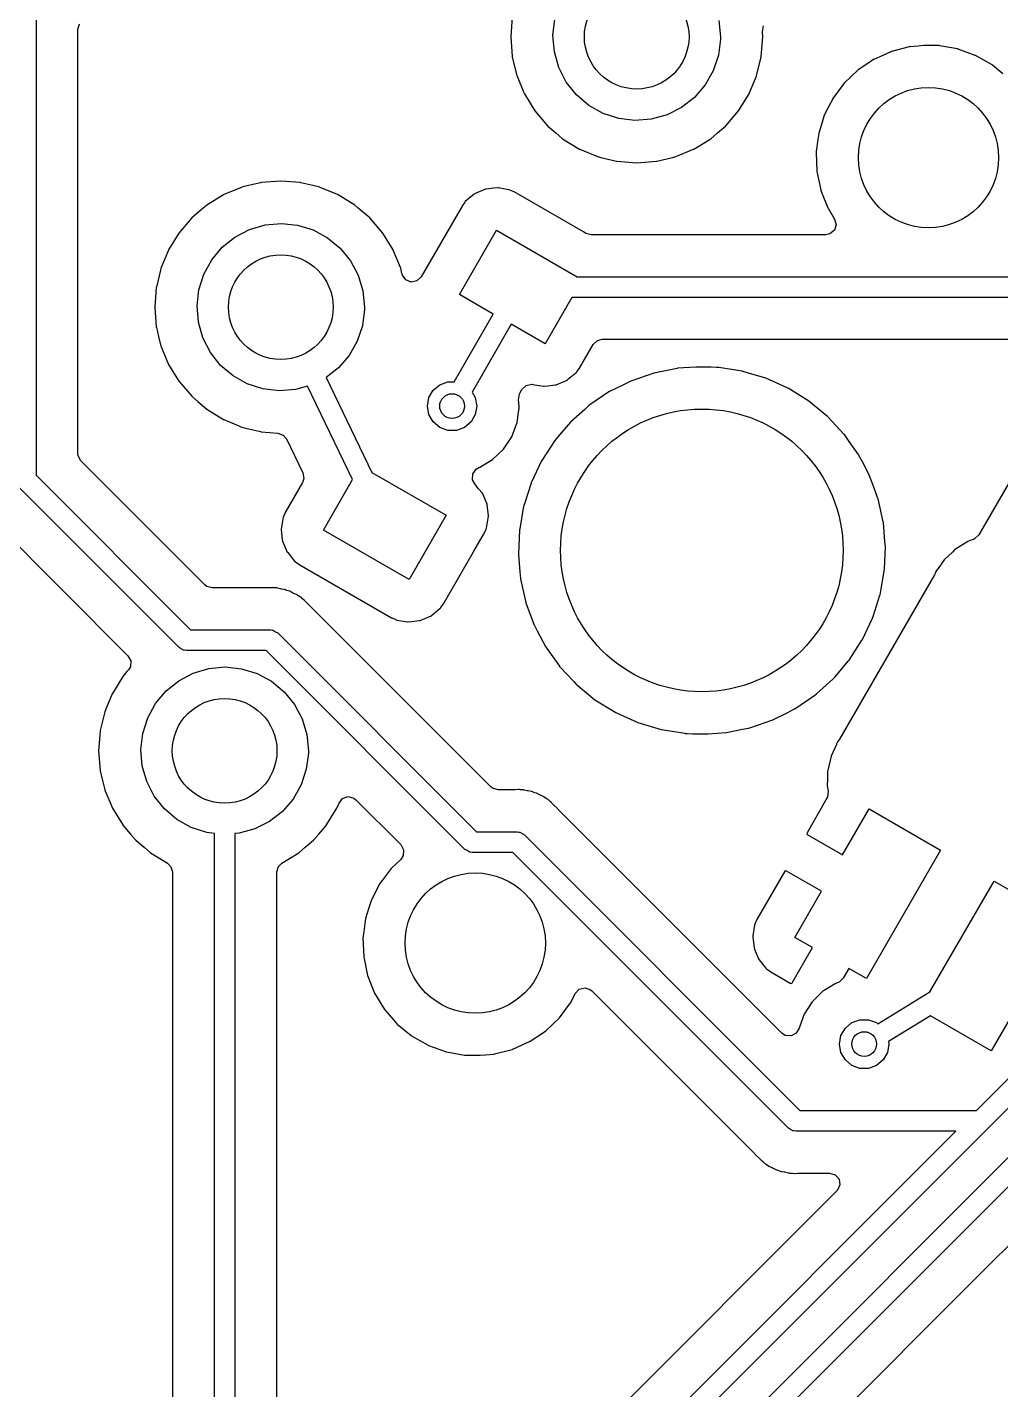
# Model space of a CAD drawing. Extents: x 144 to 253, y -181 to -52.
# Drawn here: x 201.31 to 213.13, y -99.94 to -83.42 of the extents above; entities that cross this region are included whole.
import ezdxf

# ---------------------------------------------------------------- set-up
doc = ezdxf.new("R2010")
doc.units = 0
doc.layers.add('BLACK', color=7, linetype='CONTINUOUS')

msp = doc.modelspace()

# ---------------------------------------------------------------- linework, layer by layer
at = {"layer": 'BLACK', "linetype": 'CONTINUOUS'}
for p, q in [((201.42, -83.1807), (201.42, -88.8482)), ((201.928, -83.4435), (201.949, -83.3754)), ((201.928, -88.5854), (201.928, -83.4435)), ((207.199, -83.2907), (207.18, -83.5299)), ((207.693, -83.5157), (207.715, -83.3186)), ((209.706, -83.3325), (209.725, -83.5299)), ((210.234, -83.4696), (210.248, -83.4001)), ((207.18, -83.5299), (207.199, -83.7691)), ((207.71, -83.7133), (207.693, -83.5157)), ((209.725, -83.5582), (209.7, -83.755)), ((209.725, -83.5299), (209.725, -83.5582)), ((210.219, -83.7691), (210.238, -83.5299)), ((210.238, -83.5299), (210.234, -83.4696)), ((207.199, -83.7691), (207.2, -83.7739)), ((207.2, -83.7739), (207.2, -83.7739)), ((207.2, -83.7739), (207.224, -83.8759)), ((207.764, -83.9039), (207.71, -83.7133)), ((209.7, -83.755), (209.637, -83.9431)), ((210.194, -83.8759), (210.218, -83.7739)), ((210.218, -83.7739), (210.219, -83.7691)), ((210.218, -83.7739), (210.218, -83.7739)), ((211.659, -83.7723), (211.586, -83.8048)), ((211.792, -83.7122), (211.659, -83.7723)), ((211.797, -83.71), (211.792, -83.7122)), ((211.792, -83.7122), (211.792, -83.7122)), ((211.802, -83.7087), (211.797, -83.71)), ((212.015, -83.6534), (211.802, -83.7087)), ((211.802, -83.7087), (211.802, -83.7087)), ((212.02, -83.6521), (212.015, -83.6534)), ((212.015, -83.6534), (212.015, -83.6534)), ((212.025, -83.6516), (212.02, -83.6521)), ((212.125, -83.6431), (212.025, -83.6516)), ((212.025, -83.6516), (212.025, -83.6516)), ((212.192, -83.6375), (212.125, -83.6431)), ((212.354, -83.6375), (212.192, -83.6375)), ((212.356, -83.6375), (212.354, -83.6375)), ((212.361, -83.6378), (212.356, -83.6375)), ((212.356, -83.6375), (212.356, -83.6375)), ((212.378, -83.6386), (212.361, -83.6378)), ((212.382, -83.6393), (212.378, -83.6386)), ((212.6, -83.6787), (212.382, -83.6393)), ((212.382, -83.6393), (212.382, -83.6393)), ((212.605, -83.6797), (212.6, -83.6787)), ((212.6, -83.6787), (212.6, -83.6787)), ((212.61, -83.6815), (212.605, -83.6797)), ((212.817, -83.7565), (212.61, -83.6815)), ((212.61, -83.6815), (212.61, -83.6815)), ((212.822, -83.7584), (212.817, -83.7565)), ((212.817, -83.7565), (212.817, -83.7565)), ((213.023, -83.8725), (212.822, -83.7584)), ((207.224, -83.8759), (207.255, -84.0024)), ((207.855, -84.0802), (207.764, -83.9039)), ((209.637, -83.9431), (209.539, -84.1155)), ((210.163, -84.0024), (210.194, -83.8759)), ((211.395, -83.9336), (211.228, -84.0928)), ((211.512, -83.8549), (211.395, -83.9336)), ((211.582, -83.8077), (211.512, -83.8549)), ((211.586, -83.8048), (211.582, -83.8077)), ((211.582, -83.8077), (211.582, -83.8077)), ((213.027, -83.8759), (213.023, -83.8725)), ((213.153, -83.9791), (213.027, -83.8759)), ((213.027, -83.8759), (213.027, -83.8759)), ((207.255, -84.0024), (207.257, -84.007)), ((207.257, -84.007), (207.257, -84.007)), ((207.257, -84.007), (207.336, -84.1976)), ((207.978, -84.2356), (207.855, -84.0802)), ((210.083, -84.1976), (210.162, -84.007)), ((210.162, -84.007), (210.163, -84.0024)), ((210.162, -84.007), (210.162, -84.007)), ((211.228, -84.0928), (211.09, -84.2779)), ((207.336, -84.1976), (207.347, -84.2241)), ((207.347, -84.2241), (207.472, -84.4287)), ((208.129, -84.3642), (207.978, -84.2356)), ((209.41, -84.2656), (209.254, -84.3877)), ((209.539, -84.1155), (209.41, -84.2656)), ((209.946, -84.4287), (210.072, -84.2241)), ((210.072, -84.2241), (210.083, -84.1976)), ((207.472, -84.4287), (207.628, -84.6112)), ((208.302, -84.4609), (208.129, -84.3642)), ((209.254, -84.3877), (209.077, -84.4771)), ((209.79, -84.6112), (209.946, -84.4287)), ((211.033, -84.3902), (210.986, -84.4836)), ((211.088, -84.2827), (211.033, -84.3902)), ((211.09, -84.2779), (211.088, -84.2827)), ((208.491, -84.5222), (208.302, -84.4609)), ((208.688, -84.5456), (208.491, -84.5222)), ((208.886, -84.5304), (208.688, -84.5456)), ((209.077, -84.4771), (208.886, -84.5304)), ((210.952, -84.5937), (210.919, -84.6988)), ((210.986, -84.4836), (210.952, -84.5937)), ((207.628, -84.6112), (207.632, -84.6144)), ((207.632, -84.6144), (207.729, -84.6978)), ((207.729, -84.6978), (207.81, -84.767)), ((207.81, -84.767), (208.015, -84.8924)), ((209.403, -84.8924), (209.608, -84.767)), ((209.608, -84.767), (209.689, -84.6978)), ((209.689, -84.6978), (209.787, -84.6144)), ((209.787, -84.6144), (209.79, -84.6112)), ((210.918, -84.7039), (210.908, -84.7754)), ((210.919, -84.6988), (210.918, -84.7039)), ((210.919, -84.6988), (210.919, -84.6988)), ((208.015, -84.8924), (208.019, -84.8943)), ((208.019, -84.8943), (208.019, -84.8943)), ((208.019, -84.8943), (208.232, -84.9823)), ((209.186, -84.9823), (209.399, -84.8943)), ((209.399, -84.8943), (209.403, -84.8924)), ((209.399, -84.8943), (209.399, -84.8943)), ((210.888, -84.9228), (210.887, -84.9326)), ((210.887, -84.9326), (210.896, -85.1631)), ((210.908, -84.7754), (210.888, -84.9228)), ((208.232, -84.9823), (208.237, -84.9842)), ((208.237, -84.9842), (208.274, -84.9932)), ((208.274, -84.9932), (208.465, -85.0391)), ((208.465, -85.0391), (208.465, -85.0391)), ((208.465, -85.0391), (208.47, -85.0403)), ((208.47, -85.0403), (208.709, -85.0591)), ((208.709, -85.0591), (208.948, -85.0403)), ((208.948, -85.0403), (208.953, -85.0391)), ((208.953, -85.0391), (209.144, -84.9932)), ((208.953, -85.0391), (208.953, -85.0391)), ((209.144, -84.9932), (209.182, -84.9842)), ((209.182, -84.9842), (209.186, -84.9823)), ((210.896, -85.1631), (210.943, -85.3889)), ((203.913, -85.3575), (203.701, -85.4456)), ((203.918, -85.3556), (203.913, -85.3575)), ((203.913, -85.3575), (203.913, -85.3575)), ((203.999, -85.336), (203.918, -85.3556)), ((204.146, -85.3008), (203.999, -85.336)), ((204.151, -85.2996), (204.146, -85.3008)), ((204.146, -85.3008), (204.146, -85.3008)), ((204.39, -85.2808), (204.151, -85.2996)), ((204.63, -85.2996), (204.39, -85.2808)), ((204.634, -85.3008), (204.63, -85.2996)), ((204.781, -85.336), (204.634, -85.3008)), ((204.634, -85.3008), (204.634, -85.3008)), ((204.863, -85.3556), (204.781, -85.336)), ((204.868, -85.3575), (204.863, -85.3556)), ((205.08, -85.4456), (204.868, -85.3575)), ((204.868, -85.3575), (204.868, -85.3575)), ((206.875, -85.38), (206.741, -85.4373)), ((206.884, -85.379), (206.875, -85.38)), ((206.975, -85.368), (206.884, -85.379)), ((206.884, -85.379), (206.884, -85.379)), ((207.02, -85.3627), (206.975, -85.368)), ((207.029, -85.3641), (207.02, -85.3627)), ((207.156, -85.3853), (207.029, -85.3641)), ((207.029, -85.3641), (207.029, -85.3641)), ((207.163, -85.3866), (207.156, -85.3853)), ((207.156, -85.3853), (207.156, -85.3853)), ((207.171, -85.3898), (207.163, -85.3866)), ((207.211, -85.4075), (207.171, -85.3898)), ((207.171, -85.3898), (207.171, -85.3898)), ((207.221, -85.4118), (207.211, -85.4075)), ((208.062, -85.8974), (207.221, -85.4118)), ((210.943, -85.3889), (210.945, -85.3939)), ((210.945, -85.3939), (210.945, -85.3939)), ((210.945, -85.3939), (210.953, -85.4135)), ((210.953, -85.4135), (211.028, -85.6035)), ((203.488, -85.5761), (203.45, -85.608)), ((203.492, -85.5728), (203.488, -85.5761)), ((203.488, -85.5761), (203.488, -85.5761)), ((203.696, -85.4475), (203.492, -85.5728)), ((203.701, -85.4456), (203.696, -85.4475)), ((203.701, -85.4456), (203.701, -85.4456)), ((205.085, -85.4475), (205.08, -85.4456)), ((205.08, -85.4456), (205.08, -85.4456)), ((205.289, -85.5728), (205.085, -85.4475)), ((205.293, -85.5761), (205.289, -85.5728)), ((205.331, -85.608), (205.293, -85.5761)), ((205.293, -85.5761), (205.293, -85.5761)), ((206.59, -85.5833), (206.094, -86.4429)), ((206.592, -85.5803), (206.59, -85.5833)), ((206.59, -85.5833), (206.59, -85.5833)), ((206.594, -85.5776), (206.592, -85.5803)), ((206.624, -85.5362), (206.594, -85.5776)), ((206.594, -85.5776), (206.594, -85.5776)), ((206.629, -85.5298), (206.624, -85.5362)), ((206.624, -85.5362), (206.624, -85.5362)), ((206.697, -85.4738), (206.629, -85.5298)), ((206.734, -85.443), (206.697, -85.4738)), ((206.741, -85.4373), (206.734, -85.443)), ((206.734, -85.443), (206.734, -85.443)), ((203.309, -85.7287), (203.153, -85.9112)), ((203.45, -85.608), (203.309, -85.7287)), ((205.472, -85.7287), (205.331, -85.608)), ((205.628, -85.9112), (205.472, -85.7287)), ((211.028, -85.6035), (211.031, -85.608)), ((211.031, -85.608), (211.111, -85.7411)), ((211.111, -85.7411), (211.13, -85.8097)), ((203.153, -85.9112), (203.028, -86.1158)), ((203.834, -85.9598), (204.01, -85.868)), ((204.01, -85.868), (204.2, -85.812)), ((204.2, -85.812), (204.398, -85.794)), ((204.398, -85.794), (204.595, -85.8148)), ((204.595, -85.8148), (204.784, -85.8734)), ((204.784, -85.8734), (204.959, -85.9677)), ((205.753, -86.1158), (205.628, -85.9112)), ((206.558, -86.6557), (207.008, -85.8763)), ((207.008, -85.8763), (207.986, -86.441)), ((208.093, -85.9156), (208.062, -85.8974)), ((208.156, -85.9325), (208.093, -85.9156)), ((211.053, -85.9224), (211.004, -85.9325)), ((211.108, -85.8773), (211.053, -85.9224)), ((211.13, -85.8097), (211.108, -85.8773)), ((203.552, -86.236), (203.68, -86.0841)), ((203.68, -86.0841), (203.834, -85.9598)), ((204.959, -85.9677), (205.111, -86.0941)), ((211.004, -85.9325), (208.156, -85.9325)), ((203.026, -86.1203), (202.94, -86.3288)), ((203.028, -86.1158), (203.026, -86.1203)), ((203.026, -86.1203), (203.026, -86.1203)), ((203.457, -86.4098), (203.552, -86.236)), ((205.111, -86.0941), (205.237, -86.2478)), ((205.237, -86.2478), (205.33, -86.4228)), ((205.755, -86.1203), (205.753, -86.1158)), ((205.841, -86.3288), (205.755, -86.1203)), ((205.755, -86.1203), (205.755, -86.1203)), ((202.93, -86.3626), (202.881, -86.566)), ((202.936, -86.3374), (202.93, -86.3626)), ((202.94, -86.3288), (202.936, -86.3374)), ((203.397, -86.5988), (203.457, -86.4098)), ((205.845, -86.3374), (205.841, -86.3288)), ((205.861, -86.4037), (205.845, -86.3374)), ((205.862, -86.4093), (205.861, -86.4037)), ((205.866, -86.4211), (205.862, -86.4093)), ((205.907, -86.4789), (205.866, -86.4211)), ((202.88, -86.5708), (202.861, -86.81)), ((202.881, -86.566), (202.88, -86.5708)), ((202.881, -86.566), (202.881, -86.566)), ((205.33, -86.4228), (205.387, -86.6127)), ((205.973, -86.5053), (205.907, -86.4789)), ((206.042, -86.4919), (205.973, -86.5053)), ((206.094, -86.4429), (206.042, -86.4919)), ((207.986, -86.441), (214.836, -86.441)), ((203.375, -86.7958), (203.397, -86.5988)), ((205.387, -86.6127), (205.406, -86.81)), ((206.969, -86.8932), (206.558, -86.6557)), ((207.923, -86.691), (207.597, -87.2557)), ((214.784, -86.691), (207.923, -86.691)), ((202.861, -86.81), (202.88, -87.0492)), ((203.391, -86.9934), (203.375, -86.7958)), ((205.406, -86.8384), (205.381, -87.0351)), ((205.406, -86.81), (205.406, -86.8384)), ((206.495, -87.7146), (206.969, -86.8932)), ((202.88, -87.0492), (202.881, -87.054)), ((202.881, -87.054), (202.881, -87.054)), ((202.881, -87.054), (202.908, -87.1663)), ((203.446, -87.184), (203.391, -86.9934)), ((205.381, -87.0351), (205.319, -87.2232)), ((207.186, -87.0182), (206.712, -87.8396)), ((207.597, -87.2557), (207.186, -87.0182)), ((202.908, -87.1663), (202.936, -87.2826)), ((203.536, -87.3604), (203.446, -87.184)), ((205.319, -87.2232), (205.221, -87.3957)), ((208.18, -87.2625), (208.232, -87.2135)), ((208.232, -87.2135), (208.29, -87.1995)), ((208.29, -87.1995), (214.521, -87.1995)), ((202.936, -87.2826), (202.938, -87.2871)), ((202.938, -87.2871), (202.938, -87.2871)), ((202.938, -87.2871), (202.951, -87.3184)), ((202.951, -87.3184), (203.028, -87.5042)), ((203.66, -87.5158), (203.536, -87.3604)), ((205.221, -87.3957), (205.091, -87.5458)), ((208.015, -87.5487), (208.18, -87.2625)), ((203.028, -87.5042), (203.153, -87.7088)), ((203.811, -87.6443), (203.66, -87.5158)), ((205.091, -87.5458), (204.941, -87.6629)), ((207.981, -87.5957), (208.012, -87.5544)), ((208.012, -87.5544), (208.014, -87.5516)), ((208.012, -87.5544), (208.012, -87.5544)), ((208.014, -87.5516), (208.015, -87.5487)), ((208.015, -87.5487), (208.015, -87.5487)), ((209.201, -87.5524), (209.059, -87.5812)), ((209.205, -87.5516), (209.201, -87.5524)), ((209.201, -87.5524), (209.201, -87.5524)), ((209.425, -87.537), (209.205, -87.5516)), ((209.61, -87.537), (209.425, -87.537)), ((209.611, -87.5371), (209.61, -87.537)), ((209.677, -87.5401), (209.611, -87.5371)), ((209.611, -87.5371), (209.611, -87.5371)), ((209.702, -87.5412), (209.677, -87.5401)), ((209.705, -87.5417), (209.702, -87.5412)), ((209.989, -87.5867), (209.705, -87.5417)), ((209.705, -87.5417), (209.705, -87.5417)), ((203.153, -87.7088), (203.157, -87.7126)), ((203.157, -87.7126), (203.157, -87.7126)), ((203.157, -87.7126), (203.184, -87.7454)), ((203.984, -87.741), (203.811, -87.6443)), ((204.172, -87.8023), (203.984, -87.741)), ((204.941, -87.6629), (205.497, -88.8145)), ((206.319, -87.7502), (206.417, -87.7146)), ((206.417, -87.7146), (206.495, -87.7146)), ((207.73, -87.7519), (207.864, -87.6946)), ((207.864, -87.6946), (207.871, -87.6889)), ((207.871, -87.6889), (207.971, -87.6071)), ((207.971, -87.6071), (207.977, -87.6021)), ((207.971, -87.6071), (207.971, -87.6071)), ((207.977, -87.6021), (207.981, -87.5957)), ((208.637, -87.7061), (208.532, -87.7585)), ((208.916, -87.61), (208.637, -87.7061)), ((209.059, -87.5812), (208.916, -87.61)), ((209.994, -87.5874), (209.989, -87.5867)), ((209.989, -87.5867), (209.989, -87.5867)), ((209.998, -87.5886), (209.994, -87.5874)), ((210.067, -87.6091), (209.998, -87.5886)), ((209.998, -87.5886), (209.998, -87.5886)), ((210.277, -87.6718), (210.067, -87.6091)), ((210.447, -87.7484), (210.277, -87.6718)), ((203.184, -87.7454), (203.309, -87.8913)), ((203.309, -87.8913), (203.313, -87.8945)), ((203.313, -87.8945), (203.382, -87.9535)), ((204.369, -87.8258), (204.172, -87.8023)), ((204.567, -87.8106), (204.369, -87.8258)), ((204.715, -87.7693), (204.567, -87.8106)), ((205.261, -88.9013), (204.715, -87.7693)), ((206.169, -88.01), (206.187, -87.9074)), ((206.187, -87.9074), (206.239, -87.8172)), ((206.239, -87.8172), (206.319, -87.7502)), ((206.712, -87.8396), (206.751, -87.9074)), ((206.751, -87.9074), (206.769, -88.01)), ((207.274, -87.9321), (207.286, -87.8622)), ((207.286, -87.8622), (207.29, -87.855)), ((207.29, -87.855), (207.317, -87.8075)), ((207.317, -87.8075), (207.369, -87.7585)), ((207.369, -87.7585), (207.438, -87.7451)), ((207.438, -87.7451), (207.447, -87.7462)), ((207.447, -87.7462), (207.577, -87.7678)), ((207.577, -87.7678), (207.577, -87.7678)), ((207.577, -87.7678), (207.586, -87.7693)), ((207.586, -87.7693), (207.63, -87.764)), ((207.63, -87.764), (207.721, -87.753)), ((207.721, -87.753), (207.73, -87.7519)), ((207.721, -87.753), (207.721, -87.753)), ((208.373, -87.8383), (208.128, -88.0043)), ((208.463, -87.7931), (208.373, -87.8383)), ((208.532, -87.7585), (208.463, -87.7931)), ((210.525, -87.7834), (210.447, -87.7484)), ((210.546, -87.7928), (210.525, -87.7834)), ((210.797, -87.9484), (210.546, -87.7928)), ((203.382, -87.9535), (203.492, -88.0472)), ((203.492, -88.0472), (203.696, -88.1725)), ((206.187, -88.1126), (206.169, -88.01)), ((206.769, -88.01), (206.751, -88.1126)), ((207.271, -88.1109), (207.282, -88.0366)), ((207.283, -88.01), (207.274, -87.9321)), ((207.282, -88.0327), (207.283, -88.01)), ((207.282, -88.0366), (207.282, -88.0327)), ((207.282, -88.0366), (207.282, -88.0366)), ((208.078, -88.0497), (207.908, -88.2012)), ((208.125, -88.0071), (208.078, -88.0497)), ((208.128, -88.0043), (208.125, -88.0071)), ((208.125, -88.0071), (208.125, -88.0071)), ((211.025, -88.1359), (210.797, -87.9484)), ((203.696, -88.1725), (203.701, -88.1744)), ((203.701, -88.1744), (203.701, -88.1744)), ((203.701, -88.1744), (203.823, -88.2252)), ((203.823, -88.2252), (203.918, -88.2644)), ((206.239, -88.2028), (206.187, -88.1126)), ((206.319, -88.2698), (206.239, -88.2028)), ((206.699, -88.2028), (206.619, -88.2698)), ((206.751, -88.1126), (206.699, -88.2028)), ((207.238, -88.2625), (207.254, -88.2189)), ((207.254, -88.2189), (207.257, -88.2123)), ((207.254, -88.2189), (207.254, -88.2189)), ((207.257, -88.2123), (207.271, -88.1109)), ((207.905, -88.2043), (207.748, -88.3878)), ((207.908, -88.2012), (207.905, -88.2043)), ((207.905, -88.2043), (207.905, -88.2043)), ((211.028, -88.1389), (211.025, -88.1359)), ((211.224, -88.3488), (211.028, -88.1389)), ((213.713, -88.0955), (213.01, -89.3127)), ((203.918, -88.2644), (203.999, -88.284)), ((203.999, -88.284), (204.146, -88.3192)), ((204.146, -88.3192), (204.146, -88.3192)), ((204.146, -88.3192), (204.151, -88.3204)), ((204.151, -88.3204), (204.355, -88.3364)), ((204.355, -88.3364), (204.421, -88.3617)), ((204.421, -88.3617), (204.458, -88.4072)), ((206.417, -88.3054), (206.319, -88.2698)), ((206.521, -88.3054), (206.417, -88.3054)), ((206.619, -88.2698), (206.521, -88.3054)), ((207.092, -88.533), (207.193, -88.3819)), ((207.193, -88.3819), (207.238, -88.2625)), ((207.748, -88.3878), (207.716, -88.4254)), ((211.227, -88.3519), (211.224, -88.3488)), ((211.224, -88.3488), (211.224, -88.3488)), ((211.229, -88.3553), (211.227, -88.3519)), ((211.281, -88.4289), (211.229, -88.3553)), ((211.229, -88.3553), (211.229, -88.3553)), ((204.458, -88.4072), (204.658, -88.8201)), ((206.961, -88.6581), (207.092, -88.533)), ((207.714, -88.4289), (207.557, -88.6696)), ((207.716, -88.4254), (207.714, -88.4289)), ((207.714, -88.4289), (207.714, -88.4289)), ((211.398, -88.5926), (211.281, -88.4289)), ((201.931, -88.6122), (201.928, -88.5854)), ((201.965, -88.6745), (201.931, -88.6122)), ((203.47, -90.1792), (201.965, -88.6745)), ((206.805, -88.7509), (206.961, -88.6581)), ((207.555, -88.6731), (207.428, -88.9398)), ((207.557, -88.6696), (207.555, -88.6731)), ((211.452, -88.6959), (211.398, -88.5926)), ((211.518, -88.8201), (211.452, -88.6959)), ((201.42, -88.8482), (203.296, -90.7246)), ((204.669, -88.8901), (204.653, -88.9379)), ((204.658, -88.8201), (204.669, -88.8901)), ((205.497, -88.8145), (206.397, -89.3341)), ((206.716, -88.9028), (206.719, -88.8318)), ((206.719, -88.8318), (206.76, -88.7738)), ((206.76, -88.7738), (206.792, -88.7567)), ((206.792, -88.756), (206.798, -88.7531)), ((206.792, -88.7567), (206.792, -88.756)), ((206.798, -88.7531), (206.805, -88.7509)), ((211.535, -88.8538), (211.518, -88.8201)), ((211.586, -88.992), (211.535, -88.8538)), ((203.156, -90.938), (201.207, -88.9884)), ((204.653, -88.9379), (204.444, -89.301)), ((204.908, -89.5136), (205.261, -88.9013)), ((206.746, -88.9531), (206.716, -88.9028)), ((206.744, -88.9548), (206.746, -88.9531)), ((206.787, -89.0075), (206.744, -88.9548)), ((206.836, -89.0672), (206.787, -89.0075)), ((207.427, -88.9438), (207.346, -89.1963)), ((207.428, -88.9398), (207.427, -88.9438)), ((207.427, -88.9438), (207.427, -88.9438)), ((211.611, -89.0603), (211.586, -88.992)), ((211.637, -89.1309), (211.611, -89.0603)), ((206.893, -89.2012), (206.836, -89.0672)), ((206.895, -89.2101), (206.893, -89.2012)), ((206.905, -89.301), (206.895, -89.2101)), ((206.895, -89.2101), (206.895, -89.2101)), ((207.337, -89.2251), (207.289, -89.4967)), ((207.338, -89.221), (207.337, -89.2251)), ((207.346, -89.1963), (207.338, -89.221)), ((211.638, -89.135), (211.637, -89.1309)), ((211.701, -89.4151), (211.638, -89.135)), ((211.638, -89.135), (211.638, -89.135)), ((200.872, -89.3733), (202.536, -91.0372)), ((204.418, -89.3582), (204.394, -89.5019)), ((204.422, -89.351), (204.418, -89.3582)), ((204.442, -89.3041), (204.422, -89.351)), ((204.422, -89.351), (204.422, -89.351)), ((204.444, -89.301), (204.442, -89.3041)), ((206.397, -89.3341), (205.947, -90.1136)), ((206.887, -89.4895), (206.911, -89.3458)), ((206.911, -89.3458), (206.905, -89.301)), ((213.01, -89.3127), (212.861, -89.5717)), ((204.394, -89.5019), (204.395, -89.5108)), ((204.395, -89.5108), (204.409, -89.6266)), ((205.947, -90.1136), (204.908, -89.5136)), ((206.733, -89.77), (206.862, -89.5467)), ((206.862, -89.5467), (206.877, -89.5117)), ((206.877, -89.5117), (206.884, -89.4967)), ((206.884, -89.4967), (206.887, -89.4895)), ((206.884, -89.4967), (206.884, -89.4967)), ((207.286, -89.5158), (207.273, -89.8025)), ((207.289, -89.4967), (207.286, -89.5117)), ((207.286, -89.5117), (207.286, -89.5158)), ((207.286, -89.5158), (207.286, -89.5158)), ((211.702, -89.4192), (211.701, -89.4151)), ((211.702, -89.4233), (211.702, -89.4192)), ((211.722, -89.6557), (211.702, -89.4233)), ((204.409, -89.6266), (204.412, -89.6465)), ((204.412, -89.6465), (204.469, -89.7805)), ((211.715, -89.9819), (211.727, -89.7175)), ((211.727, -89.7133), (211.722, -89.6557)), ((211.727, -89.7175), (211.727, -89.7133)), ((211.727, -89.7175), (211.727, -89.7175)), ((212.728, -89.6525), (212.576, -89.7469)), ((212.767, -89.6376), (212.728, -89.6525)), ((212.796, -89.6266), (212.767, -89.6376)), ((212.81, -89.6207), (212.796, -89.6266)), ((212.861, -89.5717), (212.81, -89.6207)), ((204.469, -89.7805), (204.475, -89.7874)), ((204.475, -89.7874), (204.475, -89.7874)), ((204.475, -89.7874), (204.546, -89.8742)), ((204.546, -89.8742), (204.562, -89.8929)), ((206.365, -90.4065), (206.712, -89.8067)), ((206.712, -89.8067), (206.733, -89.77)), ((207.273, -89.8025), (207.273, -89.8067)), ((207.273, -89.8067), (207.273, -89.8108)), ((207.273, -89.8108), (207.291, -90.0187)), ((207.273, -89.8108), (207.273, -89.8108)), ((212.442, -89.8742), (212.367, -89.9784)), ((212.445, -89.8692), (212.442, -89.8742)), ((212.442, -89.8742), (212.442, -89.8742)), ((212.54, -89.7805), (212.445, -89.8692)), ((212.571, -89.7512), (212.54, -89.7805)), ((212.576, -89.7469), (212.571, -89.7512)), ((212.571, -89.7512), (212.571, -89.7512)), ((204.562, -89.8929), (204.568, -89.8976)), ((204.568, -89.8976), (204.568, -89.8976)), ((204.568, -89.8976), (204.609, -89.9279)), ((204.609, -89.9279), (204.609, -89.9279)), ((204.609, -89.9279), (204.612, -89.9299)), ((204.612, -89.9299), (204.615, -89.9316)), ((204.615, -89.9316), (204.615, -89.9316)), ((204.615, -89.9316), (205.293, -90.3233)), ((207.291, -90.0187), (207.298, -90.1008)), ((211.692, -90.1312), (211.713, -90.0125)), ((211.713, -90.0125), (211.714, -90.0083)), ((211.713, -90.0125), (211.713, -90.0125)), ((211.714, -90.0083), (211.715, -89.9819)), ((212.322, -90.0561), (211.813, -90.9386)), ((212.33, -90.04), (212.322, -90.0561)), ((212.34, -90.0142), (212.33, -90.04)), ((212.347, -90.0034), (212.34, -90.0142)), ((212.362, -89.9852), (212.347, -90.0034)), ((212.367, -89.9784), (212.362, -89.9852)), ((203.491, -90.1961), (203.47, -90.1792)), ((203.559, -90.2161), (203.491, -90.1961)), ((204.229, -90.2161), (203.559, -90.2161)), ((204.24, -90.2156), (204.229, -90.2161)), ((204.277, -90.2121), (204.24, -90.2156)), ((204.284, -90.2114), (204.277, -90.2121)), ((204.292, -90.2126), (204.284, -90.2114)), ((204.304, -90.2146), (204.292, -90.2126)), ((204.324, -90.2161), (204.304, -90.2146)), ((204.344, -90.2161), (204.324, -90.2161)), ((204.352, -90.2181), (204.344, -90.2161)), ((204.387, -90.2271), (204.352, -90.2181)), ((204.352, -90.2181), (204.352, -90.2181)), ((207.298, -90.1008), (207.299, -90.1049)), ((207.299, -90.1049), (207.299, -90.1049)), ((207.299, -90.1049), (207.36, -90.3763)), ((211.662, -90.299), (211.692, -90.1312)), ((204.399, -90.2295), (204.387, -90.2271)), ((204.435, -90.2352), (204.399, -90.2295)), ((204.443, -90.2364), (204.435, -90.2352)), ((204.435, -90.2352), (204.435, -90.2352)), ((204.45, -90.2396), (204.443, -90.2364)), ((204.461, -90.2445), (204.45, -90.2396)), ((204.45, -90.2396), (204.45, -90.2396)), ((204.48, -90.2509), (204.461, -90.2445)), ((204.499, -90.2559), (204.48, -90.2509)), ((204.538, -90.2772), (204.499, -90.2559)), ((204.549, -90.2824), (204.538, -90.2772)), ((204.582, -90.2969), (204.549, -90.2824)), ((204.589, -90.3), (204.582, -90.2969)), ((204.582, -90.2969), (204.582, -90.2969)), ((204.602, -90.3101), (204.589, -90.3)), ((204.605, -90.3124), (204.602, -90.3101)), ((204.622, -90.3233), (204.605, -90.3124)), ((204.633, -90.3292), (204.622, -90.3233)), ((204.64, -90.333), (204.633, -90.3292)), ((204.633, -90.3292), (204.633, -90.3292)), ((204.655, -90.3477), (204.64, -90.333)), ((204.672, -90.3633), (204.655, -90.3477)), ((204.681, -90.371), (204.672, -90.3633)), ((204.684, -90.3735), (204.681, -90.371)), ((204.704, -90.3932), (204.684, -90.3735)), ((205.293, -90.3233), (205.735, -90.578)), ((207.36, -90.3763), (207.363, -90.389)), ((211.577, -90.5631), (211.661, -90.303)), ((211.661, -90.303), (211.662, -90.299)), ((211.661, -90.303), (211.661, -90.303)), ((204.707, -90.396), (204.704, -90.3932)), ((204.756, -90.4426), (204.707, -90.396)), ((204.76, -90.4491), (204.756, -90.4426)), ((204.768, -90.4574), (204.76, -90.4491)), ((206.938, -92.6273), (204.768, -90.4574)), ((206.08, -90.6098), (206.214, -90.5525)), ((206.214, -90.5525), (206.27, -90.5065)), ((206.27, -90.5065), (206.32, -90.465)), ((206.32, -90.465), (206.321, -90.465)), ((206.321, -90.465), (206.327, -90.46)), ((206.327, -90.46), (206.331, -90.4536)), ((206.331, -90.4536), (206.362, -90.4122)), ((206.362, -90.4122), (206.364, -90.4095)), ((206.362, -90.4122), (206.362, -90.4122)), ((206.364, -90.4095), (206.365, -90.4066)), ((206.365, -90.4066), (206.365, -90.4065)), ((207.363, -90.389), (207.364, -90.393)), ((207.364, -90.393), (207.364, -90.393)), ((207.364, -90.393), (207.365, -90.3946)), ((207.365, -90.3946), (207.465, -90.6662)), ((205.735, -90.578), (205.738, -90.5794)), ((205.738, -90.5794), (205.785, -90.6001)), ((205.785, -90.6001), (205.785, -90.6001)), ((205.785, -90.6001), (205.792, -90.6032)), ((205.792, -90.6032), (205.8, -90.6045)), ((205.8, -90.6045), (205.8, -90.6045)), ((205.8, -90.6045), (205.927, -90.6257)), ((205.927, -90.6257), (205.927, -90.6257)), ((205.927, -90.6257), (205.936, -90.6272)), ((205.936, -90.6272), (205.98, -90.6218)), ((205.98, -90.6218), (206.071, -90.6109)), ((206.071, -90.6109), (206.08, -90.6098)), ((206.071, -90.6109), (206.071, -90.6109)), ((207.465, -90.6662), (207.467, -90.6699)), ((207.467, -90.6699), (207.467, -90.6699)), ((207.467, -90.6699), (207.501, -90.7346)), ((211.445, -90.8469), (211.572, -90.5802)), ((211.572, -90.5802), (211.577, -90.5631)), ((203.296, -90.7246), (204.264, -90.7246)), ((204.264, -90.7246), (204.286, -90.7278)), ((204.286, -90.7278), (204.291, -90.7275)), ((204.291, -90.7275), (204.293, -90.7288)), ((204.293, -90.7288), (204.3, -90.7298)), ((204.3, -90.7298), (204.326, -90.7465)), ((204.326, -90.7465), (204.353, -90.7612)), ((204.353, -90.7612), (206.764, -93.1727)), ((207.501, -90.7346), (207.602, -90.9274)), ((211.286, -91.0911), (211.443, -90.8504)), ((211.443, -90.8504), (211.445, -90.8469)), ((211.443, -90.8504), (211.443, -90.8504)), ((202.536, -91.0372), (202.57, -91.0995)), ((203.183, -90.9528), (203.156, -90.938)), ((203.209, -90.9695), (203.183, -90.9528)), ((203.216, -90.9704), (203.209, -90.9695)), ((203.218, -90.9717), (203.216, -90.9704)), ((203.223, -90.9714), (203.218, -90.9717)), ((203.245, -90.9746), (203.223, -90.9714)), ((204.213, -90.9746), (203.245, -90.9746)), ((206.624, -93.3861), (204.213, -90.9746)), ((207.602, -90.9274), (207.629, -90.9655)), ((207.629, -90.9655), (207.771, -91.1647)), ((211.813, -90.9386), (211.171, -92.0491)), ((202.543, -91.2081), (202.524, -91.2303)), ((202.565, -91.1703), (202.543, -91.2081)), ((202.57, -91.0995), (202.565, -91.1703)), ((203.329, -91.2481), (203.519, -91.1921)), ((203.519, -91.1921), (203.716, -91.1742)), ((203.716, -91.1742), (203.913, -91.1949)), ((203.913, -91.1949), (204.103, -91.2535)), ((207.771, -91.1647), (207.771, -91.1647)), ((207.771, -91.1647), (207.773, -91.1681)), ((207.773, -91.1681), (207.776, -91.1712)), ((207.776, -91.1712), (207.776, -91.1712)), ((207.776, -91.1712), (207.945, -91.3521)), ((211.112, -91.2957), (211.281, -91.0978)), ((211.281, -91.0978), (211.284, -91.0946)), ((211.281, -91.0978), (211.281, -91.0978)), ((211.284, -91.0946), (211.286, -91.0911)), ((211.286, -91.0911), (211.286, -91.0911)), ((202.472, -91.2913), (202.347, -91.4959)), ((202.524, -91.2303), (202.472, -91.2913)), ((202.998, -91.4642), (203.153, -91.34)), ((203.153, -91.34), (203.329, -91.2481)), ((204.103, -91.2535), (204.277, -91.3478)), ((204.277, -91.3478), (204.43, -91.4742)), ((207.945, -91.3521), (207.975, -91.3841)), ((210.889, -91.5005), (211.054, -91.3529)), ((211.054, -91.3529), (211.092, -91.3188)), ((211.092, -91.3188), (211.112, -91.2957)), ((202.345, -91.5005), (202.276, -91.6672)), ((202.347, -91.4959), (202.345, -91.5004)), ((202.345, -91.5004), (202.345, -91.5005)), ((202.871, -91.6161), (202.998, -91.4642)), ((204.43, -91.4742), (204.555, -91.6279)), ((207.975, -91.3841), (208.203, -91.5716)), ((210.627, -91.6817), (210.872, -91.5157)), ((210.872, -91.5157), (210.889, -91.5005)), ((202.276, -91.6672), (202.255, -91.7176)), ((202.775, -91.7899), (202.871, -91.6161)), ((204.555, -91.6279), (204.648, -91.803)), ((208.203, -91.5716), (208.454, -91.7272)), ((210.533, -91.7289), (210.624, -91.6835)), ((210.624, -91.6835), (210.627, -91.6817)), ((210.624, -91.6835), (210.624, -91.6835)), ((202.235, -91.7992), (202.2, -91.9461)), ((202.255, -91.7176), (202.235, -91.7992)), ((202.715, -91.9789), (202.775, -91.7899)), ((204.648, -91.803), (204.706, -91.9928)), ((208.454, -91.7272), (208.723, -91.8482)), ((208.723, -91.8482), (209.006, -91.9326)), ((210.084, -91.91), (210.363, -91.8139)), ((210.363, -91.8139), (210.533, -91.7289)), ((202.199, -91.9509), (202.18, -92.1901)), ((202.2, -91.9461), (202.199, -91.9509)), ((202.2, -91.9461), (202.2, -91.9461)), ((202.693, -92.1759), (202.715, -91.9789)), ((204.706, -91.9928), (204.725, -92.1901)), ((209.006, -91.9326), (209.011, -91.9333)), ((209.011, -91.9333), (209.011, -91.9333)), ((209.011, -91.9333), (209.295, -91.9783)), ((209.295, -91.9783), (209.295, -91.9783)), ((209.295, -91.9783), (209.298, -91.9788)), ((209.298, -91.9788), (209.323, -91.9799)), ((209.323, -91.9799), (209.389, -91.9829)), ((209.389, -91.9829), (209.389, -91.9829)), ((209.389, -91.9829), (209.39, -91.983)), ((209.39, -91.983), (209.575, -91.983)), ((209.575, -91.983), (209.795, -91.9684)), ((209.795, -91.9684), (209.799, -91.9676)), ((209.799, -91.9676), (209.972, -91.9326)), ((209.799, -91.9676), (209.799, -91.9676)), ((209.972, -91.9326), (210.084, -91.91)), ((202.18, -92.1901), (202.199, -92.4293)), ((202.71, -92.3735), (202.693, -92.1759)), ((204.725, -92.1901), (204.725, -92.2185)), ((211.132, -92.1126), (211.067, -92.2559)), ((211.134, -92.1075), (211.132, -92.1126)), ((211.138, -92.0971), (211.134, -92.1075)), ((211.14, -92.0926), (211.138, -92.0971)), ((211.147, -92.0818), (211.14, -92.0926)), ((211.159, -92.0664), (211.147, -92.0818)), ((211.171, -92.0491), (211.159, -92.0664)), ((204.725, -92.2185), (204.7, -92.4152)), ((211.067, -92.2559), (211.027, -92.4301)), ((202.199, -92.4293), (202.2, -92.4342)), ((202.2, -92.4342), (202.2, -92.4342)), ((202.2, -92.4342), (202.224, -92.5327)), ((202.224, -92.5327), (202.255, -92.6627)), ((202.764, -92.5641), (202.71, -92.3735)), ((204.7, -92.4152), (204.637, -92.6034)), ((211.026, -92.4363), (211.023, -92.5368)), ((211.027, -92.4301), (211.026, -92.4363)), ((202.255, -92.6627), (202.257, -92.6673)), ((202.257, -92.6673), (202.257, -92.6673)), ((202.257, -92.6673), (202.316, -92.8108)), ((202.855, -92.7405), (202.764, -92.5641)), ((204.637, -92.6034), (204.539, -92.7758)), ((206.959, -92.6442), (206.938, -92.6273)), ((207.027, -92.6642), (206.959, -92.6442)), ((207.222, -92.6642), (207.027, -92.6642)), ((207.234, -92.6637), (207.222, -92.6642)), ((207.27, -92.6602), (207.234, -92.6637)), ((207.278, -92.6595), (207.27, -92.6602)), ((207.285, -92.6607), (207.278, -92.6595)), ((207.298, -92.6627), (207.285, -92.6607)), ((207.317, -92.6642), (207.298, -92.6627)), ((207.338, -92.6642), (207.317, -92.6642)), ((207.345, -92.6662), (207.338, -92.6642)), ((207.38, -92.6752), (207.345, -92.6662)), ((207.345, -92.6662), (207.345, -92.6662)), ((207.392, -92.6776), (207.38, -92.6752)), ((207.428, -92.6833), (207.392, -92.6776)), ((207.436, -92.6845), (207.428, -92.6833)), ((207.428, -92.6833), (207.428, -92.6833)), ((207.443, -92.6877), (207.436, -92.6845)), ((207.454, -92.6926), (207.443, -92.6877)), ((207.443, -92.6877), (207.443, -92.6877)), ((207.473, -92.699), (207.454, -92.6926)), ((207.493, -92.704), (207.473, -92.699)), ((211.023, -92.5368), (211.021, -92.6089)), ((211.021, -92.6089), (211.022, -92.615)), ((211.022, -92.615), (211.022, -92.615)), ((211.022, -92.615), (211.033, -92.682)), ((211.033, -92.682), (211.024, -92.7525)), ((202.316, -92.8108), (202.347, -92.8844)), ((202.978, -92.8959), (202.855, -92.7405)), ((204.539, -92.7758), (204.41, -92.9259)), ((205.072, -92.8844), (205.097, -92.8241)), ((205.097, -92.8241), (205.141, -92.7689)), ((205.141, -92.7689), (205.209, -92.7464)), ((205.209, -92.7464), (205.277, -92.764)), ((205.277, -92.764), (205.302, -92.7833)), ((205.302, -92.7833), (205.847, -93.3278)), ((207.531, -92.7253), (207.493, -92.704)), ((207.542, -92.7305), (207.531, -92.7253)), ((207.575, -92.745), (207.542, -92.7305)), ((207.583, -92.7481), (207.575, -92.745)), ((207.575, -92.745), (207.575, -92.745)), ((207.598, -92.7602), (207.583, -92.7481)), ((207.599, -92.7605), (207.598, -92.7602)), ((207.615, -92.7714), (207.599, -92.7605)), ((207.626, -92.7773), (207.615, -92.7714)), ((207.633, -92.7811), (207.626, -92.7773)), ((207.626, -92.7773), (207.626, -92.7773)), ((207.664, -92.8108), (207.633, -92.7811)), ((207.665, -92.8114), (207.664, -92.8108)), ((207.674, -92.8191), (207.665, -92.8114)), ((207.677, -92.8216), (207.674, -92.8191)), ((207.697, -92.8413), (207.677, -92.8216)), ((207.7, -92.8441), (207.697, -92.8413)), ((207.75, -92.8907), (207.7, -92.8441)), ((211.018, -92.7656), (210.776, -93.1845)), ((211.024, -92.7525), (211.018, -92.7656)), ((202.347, -92.8844), (202.472, -93.089)), ((203.129, -93.0244), (202.978, -92.8959)), ((203.302, -93.1212), (203.129, -93.0244)), ((204.41, -92.9259), (204.254, -93.048)), ((204.946, -93.089), (205.072, -92.8844)), ((207.754, -92.8972), (207.75, -92.8907)), ((207.761, -92.9055), (207.754, -92.8972)), ((209.307, -94.4509), (207.761, -92.9055)), ((211.207, -93.4542), (211.53, -92.8947)), ((211.53, -92.8947), (212.396, -93.3947)), ((202.472, -93.089), (202.475, -93.0927)), ((202.475, -93.0927), (202.475, -93.0927)), ((202.475, -93.0927), (202.567, -93.1999)), ((203.491, -93.1824), (203.302, -93.1212)), ((203.584, -93.1935), (203.491, -93.1824)), ((203.584, -103.58), (203.584, -93.1935)), ((203.886, -93.1907), (203.834, -93.1946)), ((203.834, -93.1946), (203.834, -103.572)), ((204.077, -93.1374), (203.886, -93.1907)), ((204.254, -93.048), (204.077, -93.1374)), ((204.851, -93.1999), (204.943, -93.0927)), ((204.943, -93.0927), (204.946, -93.089)), ((204.943, -93.0927), (204.943, -93.0927)), ((206.764, -93.1727), (207.258, -93.1727)), ((207.258, -93.1727), (207.28, -93.1759)), ((207.28, -93.1759), (207.284, -93.1756)), ((207.284, -93.1756), (207.287, -93.1769)), ((207.287, -93.1769), (207.293, -93.1779)), ((207.293, -93.1779), (207.319, -93.1946)), ((207.319, -93.1946), (207.346, -93.2093)), ((210.776, -93.1845), (210.772, -93.1999)), ((202.567, -93.1999), (202.628, -93.2714)), ((202.628, -93.2714), (202.632, -93.2747)), ((202.632, -93.2747), (202.731, -93.3592)), ((202.731, -93.3592), (202.81, -93.4273)), ((204.608, -93.4273), (204.688, -93.3592)), ((204.688, -93.3592), (204.787, -93.2747)), ((204.787, -93.2747), (204.79, -93.2714)), ((204.79, -93.2714), (204.851, -93.1999)), ((205.847, -93.3278), (205.881, -93.3902)), ((207.346, -93.2093), (210.69, -96.5537)), ((210.772, -93.1999), (210.773, -93.2017)), ((210.773, -93.2017), (210.778, -93.207)), ((210.778, -93.207), (211.207, -93.4542)), ((202.81, -93.4273), (202.942, -93.5081)), ((202.942, -93.5081), (203.015, -93.5527)), ((204.403, -93.5527), (204.476, -93.5081)), ((204.476, -93.5081), (204.608, -93.4273)), ((205.845, -93.5081), (205.732, -93.6154)), ((205.876, -93.461), (205.845, -93.5081)), ((205.881, -93.3902), (205.876, -93.461)), ((206.651, -93.4009), (206.624, -93.3861)), ((206.677, -93.4176), (206.651, -93.4009)), ((206.683, -93.4185), (206.677, -93.4176)), ((206.686, -93.4198), (206.683, -93.4185)), ((206.69, -93.4195), (206.686, -93.4198)), ((206.712, -93.4227), (206.69, -93.4195)), ((207.206, -93.4227), (206.712, -93.4227)), ((210.55, -96.7671), (207.206, -93.4227)), ((212.396, -93.3947), (211.496, -94.9536)), ((212.832, -96.5537), (215.869, -93.5166)), ((203.015, -93.5527), (203.014, -93.5546)), ((203.014, -93.5546), (203.058, -93.5969)), ((203.058, -93.5969), (203.076, -93.6604)), ((203.076, -93.6604), (203.076, -102.706)), ((204.343, -93.6604), (204.363, -93.5923)), ((204.343, -103.091), (204.343, -93.6604)), ((204.363, -93.5923), (204.404, -93.5544)), ((204.404, -93.5544), (204.403, -93.5527)), ((205.704, -93.6519), (205.62, -93.7649)), ((205.728, -93.6191), (205.704, -93.6519)), ((205.732, -93.6154), (205.728, -93.6191)), ((205.732, -93.6154), (205.732, -93.6154)), ((216.083, -93.6568), (207.135, -102.604)), ((207.557, -102.782), (216.711, -93.6276)), ((210.506, -93.6519), (210.167, -94.2383)), ((210.511, -93.6461), (210.506, -93.6519)), ((210.513, -93.6454), (210.511, -93.6461)), ((210.528, -93.6492), (210.513, -93.6454)), ((210.953, -93.8941), (210.528, -93.6492)), ((205.588, -93.809), (205.533, -93.9165)), ((205.59, -93.8042), (205.588, -93.809)), ((205.62, -93.7649), (205.59, -93.8042)), ((216.924, -93.7678), (207.77, -102.922)), ((212.268, -95.1153), (213.045, -93.7697)), ((213.045, -93.7697), (213.911, -94.2697)), ((205.486, -94.0099), (205.459, -94.096)), ((205.533, -93.9165), (205.486, -94.0099)), ((210.63, -94.4536), (210.953, -93.8941)), ((205.459, -94.096), (205.419, -94.2251)), ((212.761, -98.6504), (217.228, -94.183)), ((205.41, -94.2854), (205.393, -94.4162)), ((205.418, -94.2302), (205.41, -94.2854)), ((205.419, -94.2251), (205.418, -94.2302)), ((205.419, -94.2251), (205.419, -94.2251)), ((210.139, -94.3062), (210.118, -94.4331)), ((210.144, -94.2912), (210.139, -94.3062)), ((210.164, -94.2444), (210.144, -94.2912)), ((210.167, -94.2383), (210.164, -94.2444)), ((213.911, -94.2697), (213.011, -95.8286)), ((205.393, -94.4162), (205.387, -94.4589)), ((205.387, -94.4589), (205.396, -94.6894)), ((210.469, -95.6135), (209.307, -94.4509)), ((210.118, -94.4331), (210.118, -94.4509)), ((210.118, -94.4509), (210.133, -94.5775)), ((210.843, -94.5766), (210.63, -94.4536)), ((210.133, -94.5775), (210.137, -94.5947)), ((210.137, -94.5947), (210.187, -94.712)), ((210.595, -95.0048), (210.843, -94.5766)), ((205.396, -94.6894), (205.443, -94.9152)), ((210.187, -94.712), (210.197, -94.7272)), ((210.197, -94.7272), (210.278, -94.8265)), ((210.278, -94.8265), (210.29, -94.8373)), ((210.29, -94.8373), (210.331, -94.8675)), ((211.283, -94.8306), (211.215, -94.9471)), ((211.496, -94.9536), (211.283, -94.8306)), ((205.443, -94.9152), (205.528, -95.1298)), ((210.331, -94.8675), (210.337, -94.8712)), ((210.337, -94.8712), (210.573, -95.0075)), ((210.573, -95.0075), (210.588, -95.0112)), ((210.588, -95.0112), (210.59, -95.0106)), ((210.59, -95.0106), (210.595, -95.0048)), ((211.124, -95.0111), (211.118, -95.0148)), ((211.131, -95.0089), (211.124, -95.0111)), ((211.147, -95.0033), (211.131, -95.0089)), ((211.164, -94.9961), (211.147, -95.0033)), ((211.215, -94.9471), (211.164, -94.9961)), ((205.528, -95.1298), (205.648, -95.327)), ((207.91, -95.2421), (207.964, -95.1339)), ((207.964, -95.1339), (208.013, -95.0823)), ((208.013, -95.0823), (208.082, -95.0652)), ((208.082, -95.0652), (208.149, -95.088)), ((208.149, -95.088), (208.166, -95.1019)), ((208.166, -95.1019), (210.135, -97.071)), ((210.941, -95.1339), (210.84, -95.2331)), ((210.964, -95.1111), (210.941, -95.1339)), ((210.969, -95.1062), (210.964, -95.1111)), ((210.964, -95.1111), (210.964, -95.1111)), ((210.975, -95.1025), (210.969, -95.1062)), ((211.118, -95.0148), (210.975, -95.1025)), ((210.975, -95.1025), (210.975, -95.1025)), ((211.118, -95.0148), (211.118, -95.0148)), ((211.636, -95.5004), (212.268, -95.1153)), ((205.648, -95.327), (205.651, -95.331)), ((205.651, -95.331), (205.757, -95.4536)), ((207.772, -95.4272), (207.85, -95.3224)), ((207.85, -95.3224), (207.906, -95.2464)), ((207.906, -95.2464), (207.91, -95.2421)), ((207.906, -95.2464), (207.906, -95.2464)), ((210.84, -95.2331), (210.742, -95.3855)), ((205.757, -95.4536), (205.799, -95.5012)), ((205.799, -95.5012), (205.803, -95.5046)), ((205.803, -95.5046), (205.973, -95.6441)), ((207.605, -95.5864), (207.772, -95.4272)), ((210.725, -95.4308), (210.68, -95.556)), ((210.739, -95.3922), (210.725, -95.4308)), ((210.742, -95.3855), (210.739, -95.3922)), ((210.739, -95.3922), (210.739, -95.3922)), ((211.241, -95.5545), (211.32, -95.4875)), ((211.32, -95.4875), (211.418, -95.4519)), ((211.418, -95.4519), (211.522, -95.4519)), ((211.522, -95.4519), (211.62, -95.4875)), ((211.62, -95.4875), (211.636, -95.5004)), ((212.275, -95.4037), (211.765, -95.7146)), ((213.011, -95.8286), (212.275, -95.4037)), ((205.973, -95.6441), (205.973, -95.6441)), ((205.973, -95.6441), (205.977, -95.6475)), ((205.977, -95.6475), (206.178, -95.7616)), ((207.418, -95.7123), (207.565, -95.6135)), ((207.565, -95.6135), (207.605, -95.5864)), ((210.512, -95.6414), (210.469, -95.6135)), ((210.582, -95.6481), (210.512, -95.6414)), ((210.645, -95.6155), (210.582, -95.6481)), ((210.679, -95.5563), (210.645, -95.6155)), ((210.68, -95.556), (210.679, -95.5563)), ((211.17, -95.7473), (211.188, -95.6447)), ((211.188, -95.6447), (211.241, -95.5545)), ((206.178, -95.7616), (206.183, -95.7635)), ((206.183, -95.7635), (206.183, -95.7635)), ((206.183, -95.7635), (206.39, -95.8385)), ((206.39, -95.8385), (206.39, -95.8385)), ((206.39, -95.8385), (206.395, -95.8403)), ((206.395, -95.8403), (206.4, -95.8413)), ((206.985, -95.8666), (207.198, -95.8113)), ((207.198, -95.8113), (207.203, -95.81)), ((207.198, -95.8113), (207.198, -95.8113)), ((207.203, -95.81), (207.208, -95.8078)), ((207.208, -95.8078), (207.409, -95.7174)), ((207.208, -95.8078), (207.208, -95.8078)), ((207.409, -95.7174), (207.414, -95.7152)), ((207.414, -95.7152), (207.418, -95.7123)), ((207.418, -95.7123), (207.418, -95.7123)), ((211.188, -95.8499), (211.17, -95.7473)), ((211.77, -95.7473), (211.752, -95.8499)), ((211.765, -95.7146), (211.77, -95.7473)), ((206.4, -95.8413), (206.4, -95.8413)), ((206.4, -95.8413), (206.618, -95.8807)), ((206.618, -95.8807), (206.618, -95.8807)), ((206.618, -95.8807), (206.622, -95.8814)), ((206.622, -95.8814), (206.639, -95.8822)), ((206.639, -95.8822), (206.644, -95.8825)), ((206.644, -95.8825), (206.644, -95.8825)), ((206.644, -95.8825), (206.646, -95.8825)), ((206.646, -95.8825), (206.808, -95.8825)), ((206.808, -95.8825), (206.875, -95.8769)), ((206.875, -95.8769), (206.975, -95.8684)), ((206.975, -95.8684), (206.98, -95.8679)), ((206.975, -95.8684), (206.975, -95.8684)), ((206.98, -95.8679), (206.985, -95.8666)), ((206.985, -95.8666), (206.985, -95.8666)), ((211.241, -95.9401), (211.188, -95.8499)), ((211.32, -96.0071), (211.241, -95.9401)), ((211.7, -95.9401), (211.62, -96.0071)), ((211.752, -95.8499), (211.7, -95.9401)), ((211.418, -96.0427), (211.32, -96.0071)), ((211.522, -96.0427), (211.418, -96.0427)), ((211.62, -96.0071), (211.522, -96.0427)), ((210.69, -96.5537), (212.832, -96.5537)), ((206.922, -102.464), (212.582, -96.8037)), ((210.577, -96.7819), (210.55, -96.7671)), ((210.603, -96.7986), (210.577, -96.7819)), ((210.61, -96.7995), (210.603, -96.7986)), ((210.612, -96.8009), (210.61, -96.7995)), ((210.617, -96.8006), (210.612, -96.8009)), ((210.639, -96.8037), (210.617, -96.8006)), ((212.582, -96.8037), (210.639, -96.8037)), ((210.135, -97.071), (210.143, -97.0793)), ((210.143, -97.0793), (210.147, -97.0858)), ((210.147, -97.0858), (210.152, -97.0912)), ((210.152, -97.0912), (210.196, -97.1324)), ((210.196, -97.1324), (210.199, -97.1351)), ((210.199, -97.1351), (210.219, -97.1549)), ((210.219, -97.1549), (210.222, -97.1574)), ((210.222, -97.1574), (210.231, -97.1651)), ((210.231, -97.1651), (210.263, -97.1953)), ((210.263, -97.1953), (210.27, -97.1992)), ((210.27, -97.1992), (210.27, -97.1992)), ((210.27, -97.1992), (210.281, -97.2051)), ((210.281, -97.2051), (210.298, -97.2159)), ((210.298, -97.2159), (210.314, -97.2284)), ((210.314, -97.2284), (210.321, -97.2315)), ((210.321, -97.2315), (210.321, -97.2315)), ((210.321, -97.2315), (210.354, -97.2459)), ((210.354, -97.2459), (210.365, -97.2511)), ((210.365, -97.2511), (210.404, -97.2724)), ((210.404, -97.2724), (210.411, -97.2744)), ((210.411, -97.2744), (210.411, -97.2744)), ((210.411, -97.2744), (210.423, -97.2775)), ((210.423, -97.2775), (210.442, -97.2839)), ((210.442, -97.2839), (210.46, -97.2919)), ((210.46, -97.2919), (210.468, -97.2932)), ((210.468, -97.2932), (210.468, -97.2932)), ((210.468, -97.2932), (210.504, -97.2988)), ((210.504, -97.2988), (210.516, -97.3013)), ((210.516, -97.3013), (210.551, -97.3103)), ((210.551, -97.3103), (210.559, -97.3122)), ((210.559, -97.3122), (210.579, -97.3122)), ((210.579, -97.3122), (210.599, -97.3138)), ((210.599, -97.3138), (210.619, -97.317)), ((210.619, -97.317), (210.626, -97.3162)), ((210.626, -97.3162), (210.663, -97.3128)), ((210.663, -97.3128), (210.674, -97.3122)), ((210.674, -97.3122), (211.05, -97.3122)), ((211.05, -97.3122), (211.118, -97.3323)), ((211.118, -97.3323), (211.165, -97.3859)), ((211.175, -97.4562), (211.145, -97.5208)), ((211.165, -97.3859), (211.175, -97.4562)), ((211.139, -97.5273), (206.618, -102.049)), ((211.145, -97.5208), (211.139, -97.5273)), ((208.315, -103.095), (212.761, -98.6504))]:
    msp.add_line(p, q, dxfattribs=at)
at = {"layer": 'BLACK'}
for centre, radius in [((208.709, -83.5299), 0.635), ((212.25, -84.9969), 0.8509), ((204.39, -86.81), 0.635), ((206.469, -88.01), 0.15), ((209.5, -89.76), 1.7145), ((203.709, -92.1901), 0.635), ((206.75, -94.5231), 0.8509), ((211.47, -95.7473), 0.15)]:
    msp.add_circle(centre, radius, dxfattribs=at)

doc.saveas('drawing.dxf')
